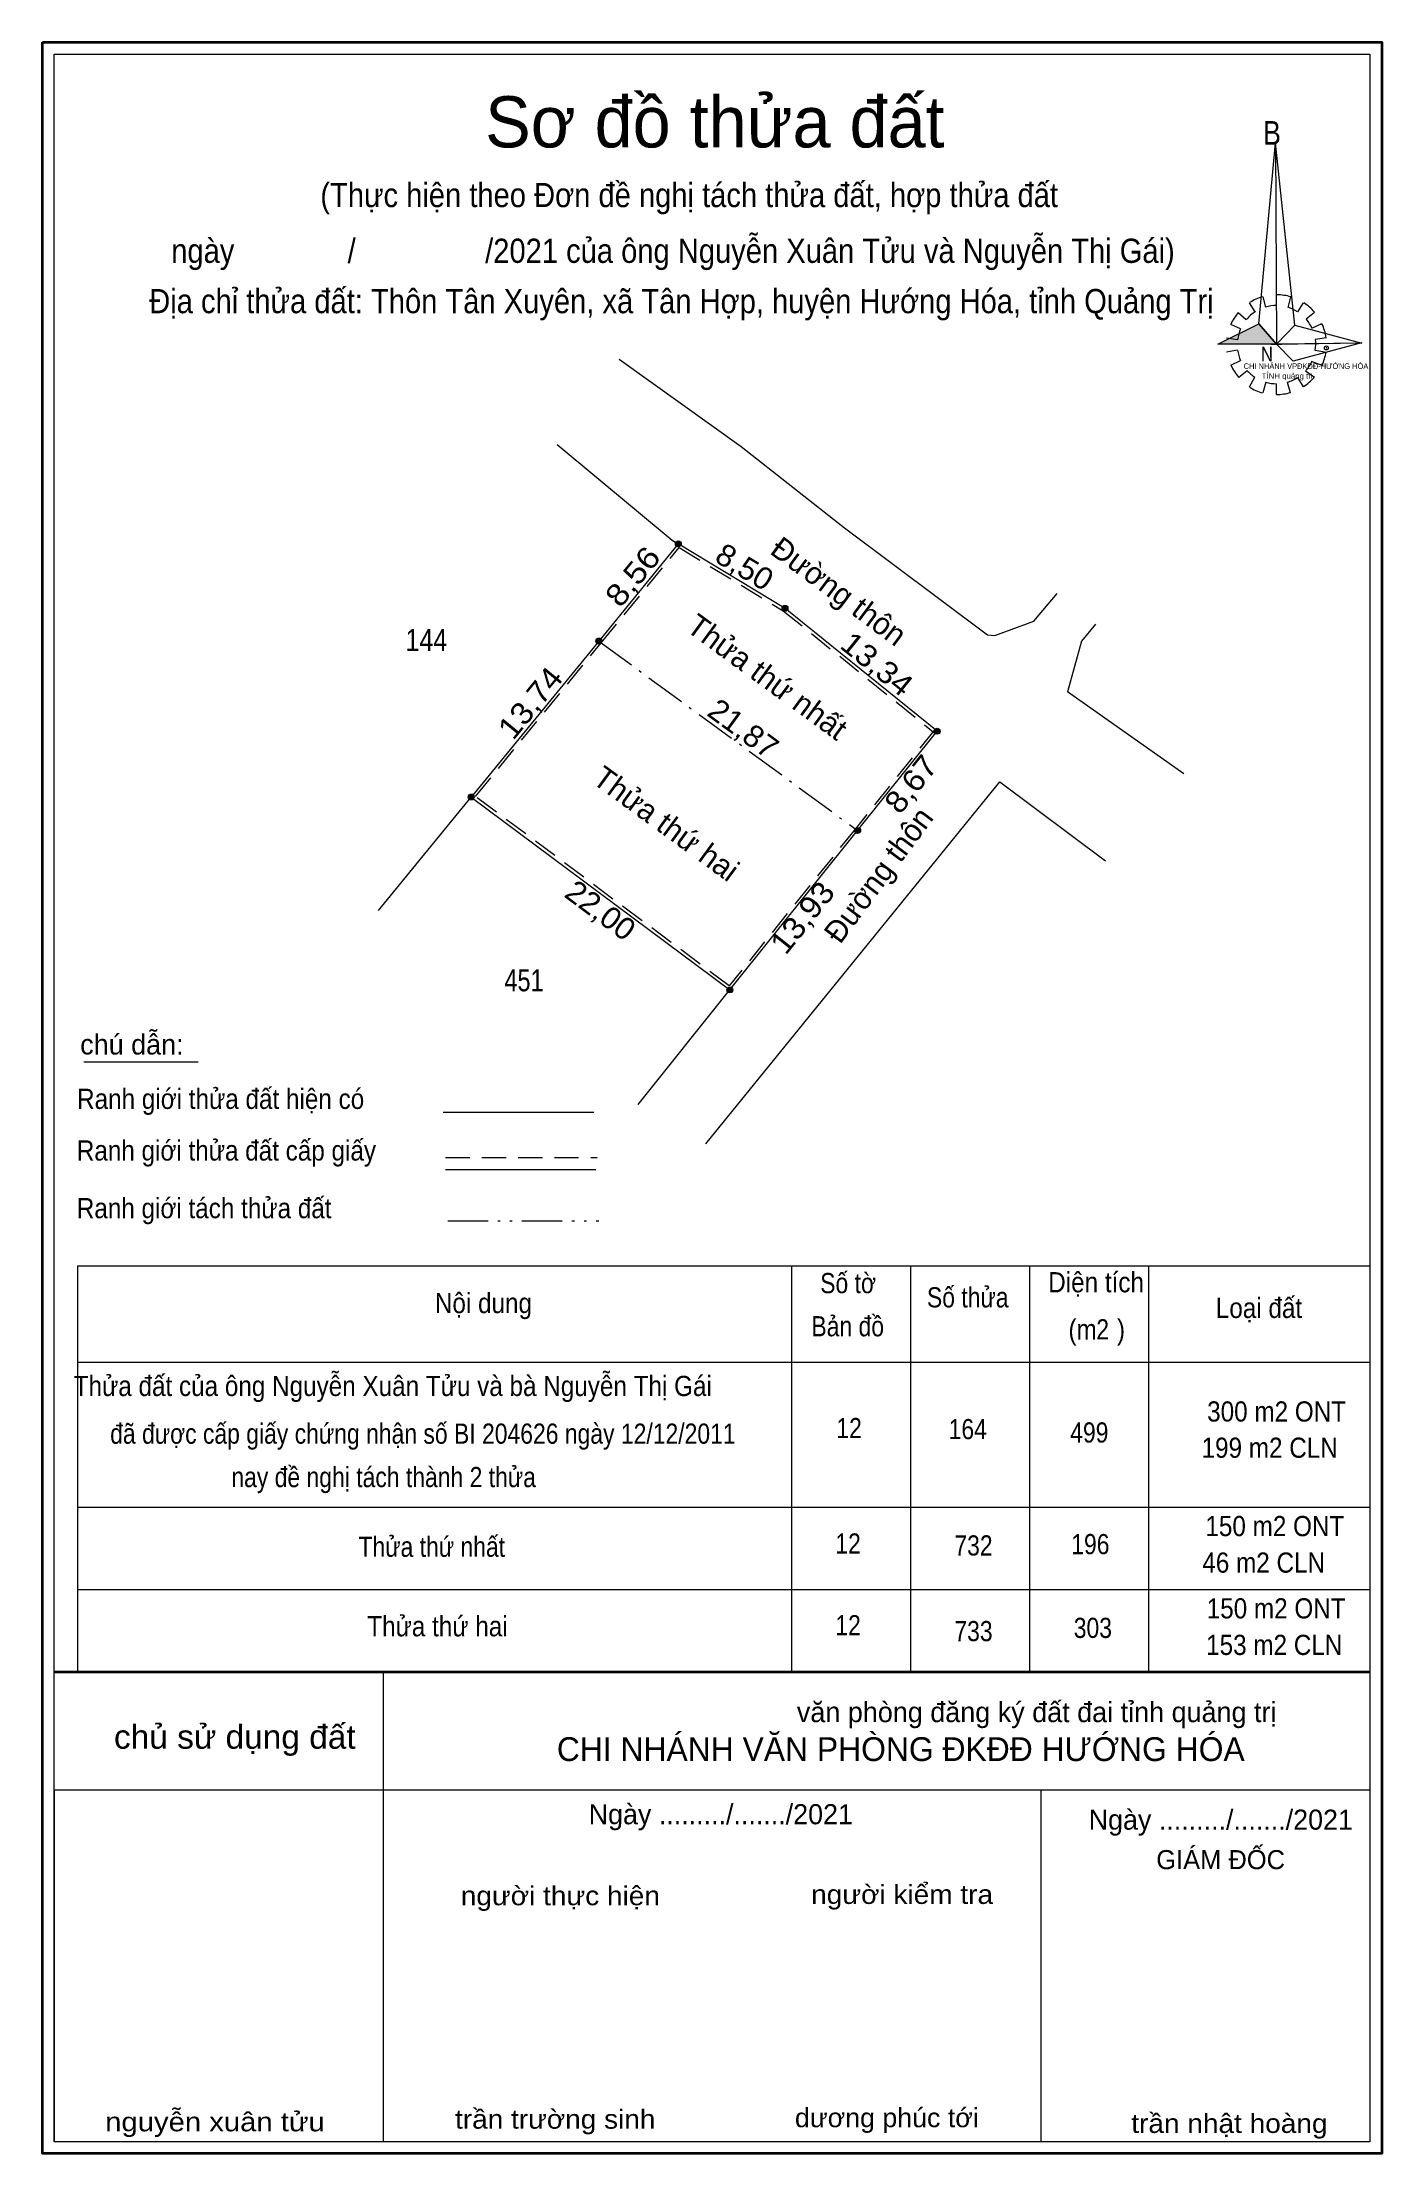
# Model space of a CAD drawing. Header units: metres. Extents: x 551686 to 551778, y 1840632 to 1840776.
import ezdxf
from ezdxf.enums import TextEntityAlignment as Align

# ---------------------------------------------------------------- set-up
doc = ezdxf.new("R2010")
doc.units = ezdxf.units.M
doc.header["$LTSCALE"] = 0.55
doc.header["$PDMODE"] = 32
doc.header["$PDSIZE"] = 0.275
for name, pattern in [('DASH_DOUBLE_DOT', [9.2, 5, -1.2, 0.3, -1.2, 0.3, -1.2]), ('DOT_DASHED', [7.7, 5, -1.2, 0.3, -1.2]), ('MEDIUM_DASHED', [4.5, 3, -1.5])]:
    doc.linetypes.add(name, pattern=pattern)
for name, color, linetype, lineweight in [('1', 7, 'Continuous', 13), ('10', 7, 'Continuous', 13), ('13', 7, 'Continuous', 13), ('17', 7, 'Continuous', 13), ('5', 7, 'Continuous', 35), ('6', 7, 'Continuous', 13), ('63', 7, 'DASH_DOUBLE_DOT', 13)]:
    doc.layers.add(name, color=color, linetype=linetype, lineweight=lineweight)
for name, color, linetype in [('2', 7, 'Continuous'), ('23', 7, 'Continuous'), ('7', 7, 'Continuous')]:
    doc.layers.add(name, color=color, linetype=linetype)

msp = doc.modelspace()

# ---------------------------------------------------------------- hatches: boundary and pattern name
at = {"layer": '1'}
msp.add_hatch(color=256, dxfattribs=at).paths.add_polyline_path([(551766.4, 1840755.63), (551769.19, 1840757), (551770.39, 1840755.63)])
at = {"layer": '13'}
for points in [[(551729.8029, 1840742.0082, 1), (551729.4029, 1840742.0082, 1)], [(551737.08, 1840737.61, 1), (551736.68, 1840737.61, 1)], [(551724.3821, 1840735.384, 1), (551723.9821, 1840735.384, 1)], [(551724.3821, 1840735.384, 1), (551723.9821, 1840735.384, 1)], [(551724.3821, 1840735.384, 1), (551723.9821, 1840735.384, 1)], [(551747.4564, 1840729.2329, 1), (551747.0564, 1840729.2329, 1)], [(551747.4564, 1840729.2329, 1), (551747.0564, 1840729.2329, 1)], [(551715.68, 1840724.75, 1), (551715.28, 1840724.75, 1)], [(551742.0321, 1840722.4669, 1), (551741.6321, 1840722.4669, 1)], [(551742.0321, 1840722.4669, 1), (551741.6321, 1840722.4669, 1)], [(551742.0321, 1840722.4669, 1), (551741.6321, 1840722.4669, 1)], [(551733.32, 1840711.6, 1), (551732.92, 1840711.6, 1)]]:
    msp.add_hatch(color=256, dxfattribs=at).paths.add_polyline_path(points)

# ---------------------------------------------------------------- linework, layer by layer
at = {"layer": '1'}
for p, q in [((551768.95, 1840757.83), (551768.55, 1840758.43)), ((551769.46, 1840758.85), (551769.64, 1840758.13)), ((551770.39, 1840758.25), (551770.41, 1840758.99)), ((551771.36, 1840758.85), (551771.18, 1840758.11)), ((551771.85, 1840757.83), (551772.25, 1840758.43)), ((551767.95, 1840756.67), (551767.29, 1840756.95)), ((551767.78, 1840757.78), (551768.33, 1840757.3)), ((551772.98, 1840757.78), (551772.42, 1840757.32)), ((551772.82, 1840756.7), (551773.49, 1840757.02)), ((551767, 1840756.05), (551767.73, 1840755.93)), ((551770.03, 1840755.61), (551770.74, 1840755.61)), ((551773.8, 1840756.05), (551773.04, 1840755.93)), ((551767.73, 1840755.2), (551767, 1840755.08)), ((551767.29, 1840754.18), (551767.95, 1840754.5)), ((551773.51, 1840754.16), (551772.78, 1840754.43)), ((551773.04, 1840755.2), (551773.8, 1840755.08)), ((551768.4, 1840753.81), (551767.82, 1840753.35)), ((551768.55, 1840752.72), (551768.93, 1840753.37)), ((551769.68, 1840753.02), (551769.46, 1840752.31)), ((551770.39, 1840752.19), (551770.39, 1840752.91)), ((551771.12, 1840753.02), (551771.34, 1840752.33)), ((551772.25, 1840752.72), (551771.85, 1840753.35)), ((551772.38, 1840753.81), (551772.98, 1840753.37)), ((551764.07, 1840726.32), (551756.14, 1840731.93)), ((551731.48, 1840701.12), (551751.53, 1840725.78)), ((551751.53, 1840725.78), (551758.74, 1840720.4)), ((551709.15, 1840717.01), (551715.48, 1840724.75)), ((551726.86, 1840703.8), (551733.11, 1840711.6)), ((551688.62, 1840692.79), (551776.76, 1840692.79)), ((551688.62, 1840692.79), (551688.62, 1840665.12)), ((551737.32, 1840692.79), (551737.32, 1840665.12)), ((551745.44, 1840692.79), (551745.44, 1840665.12)), ((551753.56, 1840692.79), (551753.56, 1840665.12)), ((551761.68, 1840692.79), (551761.68, 1840665.12)), ((551688.62, 1840686.22), (551776.76, 1840686.22)), ((551688.62, 1840676.34), (551776.76, 1840676.34)), ((551688.62, 1840670.73), (551776.76, 1840670.73)), ((551693.02, 1840670.73), (551776.76, 1840670.73)), ((551693.02, 1840665.12), (551776.76, 1840665.12)), ((551709.47, 1840665.12), (551709.47, 1840633.09)), ((551686.22, 1840664.34), (551686.22, 1840632.27)), ((551687.04, 1840657.07), (551776.76, 1840657.07)), ((551687.04, 1840657.07), (551687.04, 1840633.09)), ((551754.33, 1840657.07), (551754.33, 1840633.09))]:
    msp.add_line(p, q, dxfattribs=at)
at = {"layer": '1', "lineweight": 35}
msp.add_line((551687.04, 1840665.12), (551776.76, 1840665.12), dxfattribs=at)
at = {"layer": '1'}
for points in [[(551686.22, 1840632.27), (551686.22, 1840776.19), (551777.57, 1840776.19), (551777.57, 1840632.27)], [(551686.22, 1840632.27), (551686.22, 1840776.19), (551777.57, 1840776.19), (551777.57, 1840632.27)], [(551770.34, 1840769.34), (551770.39, 1840755.63), (551769.19, 1840757)], [(551770.34, 1840769.34), (551770.39, 1840755.63), (551771.65, 1840756.91)], [(551766.4, 1840755.63), (551769.19, 1840757), (551770.39, 1840755.63)], [(551776.23, 1840755.68), (551770.39, 1840755.63), (551771.65, 1840756.91)], [(551776.19, 1840755.7), (551771.54, 1840754.46), (551770.39, 1840755.63)]]:
    msp.add_lwpolyline(points, close=True, dxfattribs=at)
for points in [[(551725.58, 1840754.6), (551733.9, 1840748.64), (551740.94, 1840743.09), (551750.69, 1840735.81)], [(551721.35, 1840748.78), (551729.19, 1840742.26), (551729.6, 1840742.01)], [(551750.69, 1840735.81), (551751.18, 1840735.76), (551753.84, 1840736.74), (551755.44, 1840738.63)], [(551758.06, 1840736.53), (551757.11, 1840735.37), (551756.14, 1840731.93)]]:
    msp.add_lwpolyline(points, dxfattribs=at)
at = {"layer": '1', "linetype": 'MEDIUM_DASHED'}
msp.add_lwpolyline([(551747.1, 1840729.36), (551741.68, 1840722.59), (551733.08, 1840711.88), (551715.77, 1840724.79), (551724.34, 1840735.26), (551729.65, 1840741.75), (551736.76, 1840737.45), (551747.13, 1840729.08)], dxfattribs=at)
at = {"layer": '1'}
for centre, major_axis, start_param, end_param in [((551770.3991, 1840755.5866), (3.4153, 0), 1.84955988, 2.13900916), ((551770.3991, 1840755.5866), (2.6767, 0), 1.56985589, 1.85611068), ((551770.3991, 1840755.5866), (3.4153, 0), 1.27924208, 1.56332225), ((551770.3991, 1840755.5866), (3.4153, 0), 0.71056237, 0.99687234), ((551770.3991, 1840755.5866), (3.4153, 0), 2.43958176, 2.72400246), ((551770.3991, 1840755.5866), (2.6767, 0), 2.13373541, 2.44496261), ((551770.3991, 1840755.5866), (2.6767, 0), 1.00270906, 1.2755622), ((551770.3991, 1840755.5866), (2.6767, 0), 0.42678376, 0.70646463), ((551770.3991, 1840755.5866), (3.4153, 0), 0.1390515, 0.43393316), ((551770.3991, 1840755.5866), (2.6767, 0), 2.72368549, 3.01515824), ((551770.3991, 1840755.5866), (2.6767, 0), 6.13558388, 6.41618463), ((551770.3991, 1840755.5866), (3.4153, 0), 3.56988637, 3.85691866), ((551770.3991, 1840755.5866), (2.6767, 0), 3.28229955, 3.56105054), ((551770.3991, 1840755.5866), (2.6767, 0), 5.56137327, 5.83951437), ((551770.3991, 1840755.5866), (3.4153, 0), 5.85230288, 6.13839648), ((551770.3991, 1840755.5866), (2.6767, 0), 3.86077574, 4.13258255), ((551770.3796, 1840755.5663), (3.4153, 0), 4.1470906, 4.43659307), ((551770.3991, 1840755.5866), (2.6767, 0), 4.43854677, 4.71314001), ((551770.3991, 1840755.5866), (2.6767, 0), 4.99087134, 5.28933161), ((551770.3991, 1840755.5866), (3.4153, 0), 5.28561416, 5.56798705), ((551770.3991, 1840755.5866), (3.4153, 0), 4.71301008, 4.99761054)]:
    msp.add_ellipse(centre, major_axis=major_axis, ratio=0.995001, start_param=start_param, end_param=end_param, dxfattribs=at)
msp.add_point((551773.8, 1840755.36), dxfattribs=at)
at = {"layer": '10', "linetype": 'DOT_DASHED'}
msp.add_line((551724.18, 1840735.38), (551741.83, 1840722.47), dxfattribs=at)
at = {"layer": '10'}
for points in [[(551741.83, 1840722.47), (551747.26, 1840729.23), (551736.88, 1840737.61), (551729.6, 1840742.01), (551724.18, 1840735.38)], [(551724.18, 1840735.38), (551715.48, 1840724.75), (551733.12, 1840711.6), (551741.83, 1840722.47)]]:
    msp.add_lwpolyline(points, dxfattribs=at)
at = {"layer": '13'}
for centre in [(551729.6029, 1840742.0082), (551736.88, 1840737.61), (551724.1821, 1840735.384), (551724.1821, 1840735.384), (551724.1821, 1840735.384), (551747.2564, 1840729.2329), (551747.2564, 1840729.2329), (551715.48, 1840724.75), (551741.8321, 1840722.4669), (551741.8321, 1840722.4669), (551741.8321, 1840722.4669), (551733.12, 1840711.6)]:
    msp.add_circle(centre, 0.2, dxfattribs=at)
at = {"layer": '17'}
msp.add_line((551689.06, 1840706.71), (551696.85, 1840706.71), dxfattribs=at)
at = {"layer": '5'}
msp.add_lwpolyline([(551686.23, 1840776.2), (551777.58, 1840776.2), (551777.58, 1840632.28), (551686.23, 1840632.28)], close=True, dxfattribs=at)
at = {"layer": '5', "lineweight": 13}
msp.add_lwpolyline([(551776.77, 1840665.13), (551776.77, 1840633.09), (551687.04, 1840633.09), (551687.04, 1840775.39), (551776.77, 1840775.39)], close=True, dxfattribs=at)
at = {"layer": '6'}
for p, q in [((551713.57, 1840703.26), (551723.83, 1840703.26)), ((551713.73, 1840699.36), (551723.98, 1840699.36))]:
    msp.add_line(p, q, dxfattribs=at)
at = {"layer": '6', "linetype": 'MEDIUM_DASHED'}
msp.add_line((551713.73, 1840700.18), (551724.07, 1840700.18), dxfattribs=at)
at = {"layer": '63'}
msp.add_line((551713.88, 1840695.86), (551724.19, 1840695.86), dxfattribs=at)

# ---------------------------------------------------------------- texts
at = {"layer": '1'}
msp.add_text('Sơ đồ thửa đất', height=3.488, dxfattribs=at).set_placement((551732.095, 1840769.03), align=Align.CENTER)
for s, height, width, p in [('B', 1.608, 0.85, (551769.48, 1840769.22)), ('N', 1.005, 0.85, (551769.33, 1840754.44)), ('TỈNH quảng trị', 0.3805, 1.05, (551769.39, 1840753.26))]:
    msp.add_text(s, height=height, dxfattribs=dict(at, width=width)).set_placement(p)
msp.add_text('CHI NHÁNH VPĐKĐĐ-HƯỚNG HÓA', height=0.3804, dxfattribs=at).set_placement((551768.16, 1840753.93))
for s, height, p in [('văn phòng đăng ký đất đai tỉnh quảng trị', 1.375, (551770.4, 1840661.69)), ('CHI NHÁNH VĂN PHÒNG ĐKĐĐ HƯỚNG HÓA', 1.624, (551768.23, 1840659.04)), ('GIÁM ĐỐC', 1.299, (551770.98, 1840651.67))]:
    msp.add_text(s, height=height, dxfattribs=at).set_placement(p, align=Align.RIGHT)
for s, height, width, p in [('chủ sử dụng đất', 1.624, 1.05, (551707.6, 1840659.88)), ('người thực hiện', 1.299, 1.1, (551728.35, 1840649.21)), ('người kiểm tra', 1.299, 1.1, (551751.07, 1840649.3)), ('nguyễn xuân tửu', 1.297, 1.15, (551705.49, 1840633.8)), ('trần trường sinh', 1.297, 1.1, (551728.04, 1840633.98)), ('dương phúc tới', 1.299, 1.05, (551750.09, 1840634.08)), ('trần nhật hoàng', 1.299, 1.1, (551773.88, 1840633.69))]:
    msp.add_text(s, height=height, dxfattribs=dict(at, width=width)).set_placement(p, align=Align.RIGHT)
at = {"layer": '2'}
for s, p in [('Thửa thứ nhất', (551740.4141, 1840728.5447)), ('Thửa thứ hai', (551733.0241, 1840718.9021))]:
    msp.add_text(s, height=1.5, rotation=323.802, dxfattribs=at).set_placement(p, align=Align.RIGHT)
at = {"layer": '23'}
for rotation, p in [(323.351, (551740.1023, 1840738.171)), (53.351, (551743.859, 1840718.9923))]:
    msp.add_text('Đường thôn', height=1.5, rotation=rotation, dxfattribs=at).set_placement(p, align=Align.CENTER)
for s, width, p in [('144', 0.85, (551712.42, 1840734.71)), ('451', 0.8, (551719.08, 1840711.51))]:
    msp.add_text(s, height=1.5, dxfattribs=dict(at, width=width)).set_placement(p, align=Align.CENTER)
at = {"layer": '6'}
for s, rotation, width, p in [('8,56', 50.705, 1.15, (551727.0707, 1840739.315)), ('8,50', 328.852, 1.05, (551733.7371, 1840739.7997)), ('13,34', 321.085, 1.1, (551742.6839, 1840733.235)), ('13,74', 50.706, 1.1, (551720.0917, 1840730.695)), ('21,87', 323.802, 1.05, (551733.5971, 1840728.8094)), ('8,67', 51.281, 1.1, (551746.0537, 1840725.1659)), ('22,00', 323.297, 1.05, (551723.8517, 1840716.4287)), ('13,93', 51.281, 1.1, (551738.6504, 1840716.0659))]:
    msp.add_text(s, height=1.5, rotation=rotation, dxfattribs=dict(at, width=width)).set_placement(p, align=Align.CENTER)
msp.add_text('chú dẫn:', height=1.375, dxfattribs=at).set_placement((551688.81, 1840707.2))
for s, width, p in [('Ranh giới thửa đất hiện có ', 0.9, (551688.6, 1840703.49)), ('Ranh giới thửa đất cấp giấy', 0.9, (551688.58, 1840699.97)), ('Ranh giới tách thửa đất', 0.9, (551688.58, 1840696.04)), ('Số tờ', 0.85, (551739.28, 1840690.93)), ('Diện tích', 0.9, (551754.83, 1840690.99)), ('Nội dung', 0.9, (551713, 1840689.57)), ('Số thửa', 0.85, (551746.56, 1840689.96)), ('Loại đất', 0.9, (551766.26, 1840689.24)), ('Bản đồ', 0.85, (551738.68, 1840687.99)), ('(m   )', 0.9, (551756.21, 1840687.77)), ('2', 0.85, (551758.11, 1840687.78)), ('Thửa đất của ông Nguyễn Xuân Tửu và bà Nguyễn Thị Gái', 0.9, (551688.37, 1840683.92)), ('300 m2 ONT', 0.9, (551765.67, 1840682.18)), (' đã được cấp giấy chứng nhận số BI 204626 ngày 12/12/2011', 0.85, (551690.42, 1840680.67)), ('12', 0.85, (551740.38, 1840681.05)), ('164', 0.85, (551748.04, 1840680.98)), ('499', 0.85, (551756.33, 1840680.75)), ('199 m2 CLN', 0.9, (551765.29, 1840679.71)), ('nay đề nghị tách thành 2 thửa', 0.85, (551699.12, 1840677.71)), ('150 m2 ONT', 0.9, (551765.55, 1840674.37)), ('Thửa thứ nhất', 0.85, (551707.79, 1840672.96)), ('12', 0.85, (551740.31, 1840673.18)), ('732', 0.85, (551748.43, 1840673.05)), ('196', 0.85, (551756.4, 1840673.14)), ('46 m2 CLN', 0.9, (551765.34, 1840671.88)), ('Thửa thứ hai', 0.9, (551708.39, 1840667.54)), ('12', 0.85, (551740.31, 1840667.61)), ('150 m2 ONT', 0.9, (551765.64, 1840668.76)), ('733', 0.85, (551748.43, 1840667.21)), ('303', 0.85, (551756.57, 1840667.43)), ('153 m2 CLN', 0.9, (551765.6, 1840666.27))]:
    msp.add_text(s, height=1.375, dxfattribs=dict(at, width=width)).set_placement(p)
for p in [(551732.5, 1840654.73), (551766.6, 1840654.36)]:
    msp.add_text('Ngày ........./......./2021', height=1.37, dxfattribs=at).set_placement(p, align=Align.CENTER)
at = {"layer": '7', "width": 0.9}
for s, p in [('(Thực hiện theo Đơn đề nghị tách thửa đất, hợp thửa đất ', (551730.62, 1840764.96)), ('ngày              /                /2021 của ông Nguyễn Xuân Tửu và Nguyễn Thị Gái)', (551729.24, 1840761.16)), ('Địa chỉ thửa đất: Thôn Tân Xuyên, xã Tân Hợp, huyện Hướng Hóa, tỉnh Quảng Trị', (551729.815, 1840757.73))]:
    msp.add_text(s, height=1.65, dxfattribs=at).set_placement(p, align=Align.CENTER)

doc.saveas('drawing.dxf')
